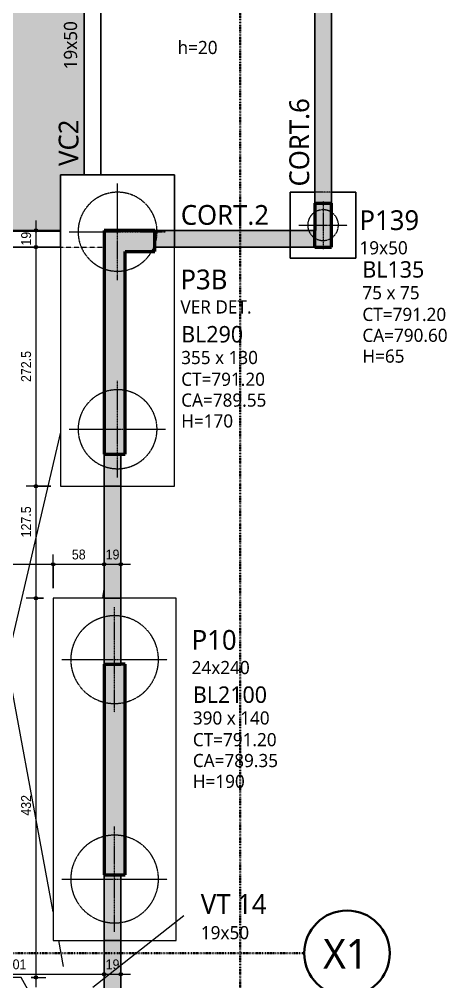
# Model space of a CAD drawing. Header units: centimetres. Extents: x -3523 to 38560, y -3196 to 88043.
# Drawn here: x -4 to 484, y -149 to 948 of the extents above; entities that cross this region are included whole.
import ezdxf

# ---------------------------------------------------------------- set-up
doc = ezdxf.new("R2010")
doc.units = ezdxf.units.CM
for name, pattern in [('Dash dot', [1.5875, 0.635, -0.47625, 0, -0.47625]), ('Hidden', [0.714375, 0.47625, -0.238125]), ('Overhead', [0.396875, 0.238125, -0.15875]), ('Traço', [0.635, 0.3175, -0.3175])]:
    doc.linetypes.add(name, pattern=pattern)
for name, color, linetype, lineweight in [('A-ANNO-DIMS', 7, 'Continuous', 9), ('A-ANNO-DIMS-75', 7, 'Continuous', 9), ('A-DETL-GENF', 7, 'Continuous', 18), ('A-DETL-THIN', 7, 'Continuous', 25), ('A-FLOR', 7, 'Continuous', 25), ('A-FLOR-IDEN', 7, 'Continuous', 9), ('A-FLOR-OVHD', 7, 'Overhead', 18), ('S-BEAM', 7, 'Continuous', 25), ('S-BEAM-HDLN', 7, 'Traço', 25), ('S-BEAM-IDEN', 7, 'Continuous', 9), ('S-COLS', 7, 'Continuous', 25), ('S-COLS-IDEN', 7, 'Continuous', 9), ('S-FNDN', 7, 'Continuous', 25), ('S-FNDN-HDLN', 7, 'Traço', 18), ('S-FNDN-IDEN', 7, 'Continuous', 9), ('S-GRID', 7, 'Continuous', 9), ('S-GRID-IDEN', 7, 'Continuous', 9)]:
    doc.layers.add(name, color=color, linetype=linetype, lineweight=lineweight)
doc.layers.add('A-DETL', color=7, linetype='Continuous', lineweight=18, true_color=0x00a600)
doc.styles.add('Arial_1', font='arial.ttf', dxfattribs={"width": 0.9, "height": 11.25})
doc.styles.add('Gadugi', font='gadugi.ttf', dxfattribs={"height": 15})
doc.styles.add('Gadugi_1', font='gadugi.ttf', dxfattribs={"height": 22.5})
doc.styles.add('Gadugi_2', font='gadugi.ttf', dxfattribs={"height": 18.75})
doc.styles.add('Gadugi_3', font='gadugi.ttf', dxfattribs={"height": 0.2})
doc.styles.add('Gadugi_5', font='gadugi.ttf', dxfattribs={"height": 33.75})
doc.dimstyles.new('PED_1_5mm_ESQ', dxfattribs={"dimscale": 30.48, "dimtxt": 11.477918, "dimasz": 0.492126, "dimexe": 0.369094, "dimexo": 0.369094, "dimgap": 0.073819, "dimtad": 1, "dimdec": 1, "dimrnd": 0.5, "dimdsep": 46, "dimtxsty": 'Arial_1', "dimblk1": 'DOTSMALL', "dimblk2": 'DOTSMALL', "dimsah": 1, "dimcen": 0.09, "dimdle": 0.369094, "dimazin": 0, "dimtfac": 1, "dimtdec": 4, "dimtix": 1, "dimtmove": 0, "dimatfit": 3, "dimfxl": 1, "dimtvp": 1, "dimtolj": 1, "dimtzin": 0, "dimarcsym": 2})
doc.dimstyles.new('PED_1_5mm_ESQ_1', dxfattribs={"dimscale": 30.48, "dimtxt": 11.477918, "dimasz": 0.492126, "dimexe": 0.369094, "dimexo": 0.369094, "dimgap": 0.073819, "dimtad": 1, "dimdec": 1, "dimrnd": 0.5, "dimdsep": 46, "dimtxsty": 'Arial_1', "dimblk1": 'DOTSMALL', "dimblk2": 'DOTSMALL', "dimsah": 1, "dimcen": 0.09, "dimdle": 0.369094, "dimazin": 0, "dimtfac": 1, "dimtdec": 4, "dimtix": 1, "dimtmove": 2, "dimatfit": 3, "dimfxl": 1, "dimtvp": 1, "dimtolj": 1, "dimtzin": 0, "dimarcsym": 2})

# ---------------------------------------------------------------- blocks, each defined once
blk = doc.blocks.new('PED_BLRET-2EST_R01_2019 - 390x140x190-V18-PL B 002 - FUNDAÇÃO')
at = {"layer": 'S-FNDN', "linetype": 'Hidden', "lineweight": 18}
for p, q in [((-130, 60), (-130, 12)), ((120, 60), (120, 12)), ((-130, -7), (-130, -60)), ((120, -7), (120, -60))]:
    blk.add_line(p, q, dxfattribs=at)
at = {"layer": 'S-FNDN-HDLN'}
for p, q in [((-130, 12), (-130, -7)), ((120, 12), (120, -7)), ((-190, 0), (-70, 0)), ((60, 0), (180, 0))]:
    blk.add_line(p, q, dxfattribs=at)
for centre, start, end in [((-130, 0), 13.9356, 166.0667), ((120, 0), 13.9333, 166.0644), ((-130, 0), 166.0724, 188.0546), ((-130, 0), 360, 13.9299), ((120, 0), 166.0701, 193.9299), ((120, 0), 360, 13.9276), ((-130, 0), 346.0701, 360), ((120, 0), 351.9454, 360), ((-130, 0), 188.0602, 346.0644), ((120, 0), 193.9356, 351.9398)]:
    blk.add_arc(centre, 50, start, end, dxfattribs=at)
blk = doc.blocks.new('PED_BLRET-2EST_R01_2019 - 355x130x170-3763702-PL B 002 - FUNDAÇÃO')
at = {"layer": 'S-FNDN', "linetype": 'Hidden', "lineweight": 18}
for p, q in [((-117.5, 55), (-117.5, 15.4)), ((107.5, 55), (107.5, 15.4)), ((109, 0), (162.5, 0)), ((-117.5, -8.6), (-117.5, -55))]:
    blk.add_line(p, q, dxfattribs=at)
at = {"layer": 'S-FNDN-HDLN'}
for p, q in [((-117.5, 15.4), (-117.5, -8.6)), ((107.5, 15.4), (107.5, -55)), ((-172.5, 0), (-62.5, 0)), ((52.5, 0), (109, 0))]:
    blk.add_line(p, q, dxfattribs=at)
for centre, start, end in [((-117.5, 0), 20, 160), ((107.5, 0), 360, 160), ((-117.5, 0), 160, 184.6353), ((-117.5, 0), 360, 20), ((107.5, 0), 160, 191.064), ((-117.5, 0), 348.936, 360), ((107.5, 0), 271.92, 360), ((-117.5, 0), 184.6416, 348.9296), ((107.5, 0), 191.0704, 240), ((107.5, 0), 240, 250.3643), ((107.5, 0), 250.4579, 271.9136)]:
    blk.add_arc(centre, 45, start, end, dxfattribs=at)
blk = doc.blocks.new('PED_BLRET-1EST_R01_2019 - 75x75x65-V24-PL B 002 - FUNDAÇÃO')
at = {"layer": 'S-FNDN', "linetype": 'Hidden', "lineweight": 18}
for p, q in [((-27.5, 0), (-9.5, 0)), ((9.5, 0), (27.5, 0)), ((0, -25), (0, -27.5))]:
    blk.add_line(p, q, dxfattribs=at)
at = {"layer": 'S-FNDN-HDLN'}
for p, q in [((0, 27.5), (0, -25)), ((-9.5, 0), (9.5, 0))]:
    blk.add_line(p, q, dxfattribs=at)
for start, end in [(123.028, 200.163), (56.8005, 123.0117), (360, 56.7842), (303.2158, 360), (200.1793, 303.1995)]:
    blk.add_arc((0, 0), 17.5, start, end, dxfattribs=at)
blk = doc.blocks.new('PED_TAG_PILAR_R04 - PILAR VER DET_-2523782-PL B 002 - FUNDAÇÃO')
at = {"layer": 'S-COLS-IDEN', "insert": (0.115, -0.633), "char_height": 0.2, "width": 1.37089, "attachment_point": 1, "style": 'Gadugi_3'}
blk.add_mtext('VER DET.', dxfattribs=at)
blk = doc.blocks.new('Eixo - X1-2173051-PL B 002 - FUNDAÇÃO')
at = {"layer": 'S-GRID-IDEN', "color": 152, "lineweight": 35, "true_color": 0x0070c0}
blk.add_circle((0, 0), 0.65, dxfattribs=at)
blk = doc.blocks.new('DIMBLOCK13-PL B 002 - FUNDAÇÃO')
at = {"layer": 'A-ANNO-DIMS-75'}
h = blk.add_hatch(color=256, dxfattribs=at)
edge = h.paths.add_edge_path(flags=0)
edge.add_arc((-107.8, -140.3), 1.88, 0, 360)
h = blk.add_hatch(color=256, dxfattribs=at)
edge = h.paths.add_edge_path(flags=0)
edge.add_arc((93.1, -140.3), 1.88, 0, 360)
for p, q in [((-107.8, -144.4), (-107.8, -129)), ((93.1, -148.9), (93.1, -129)), ((-107.8, -140.3), (93.1, -140.3)), ((-107.8, -140.3), (-107.8, -144.4)), ((93.1, -140.3), (93.1, -148.9))]:
    blk.add_line(p, q, dxfattribs=at)
for centre in [(-107.8, -140.3), (93.1, -140.3)]:
    blk.add_circle(centre, 1.88, dxfattribs=at)
at = {"layer": 'A-ANNO-DIMS-75', "color": 0, "insert": (-19, -123.4), "char_height": 11.25, "width": 27.971, "attachment_point": 1, "rotation": 360, "line_spacing_factor": 0.941778, "style": 'Arial_1'}
blk.add_mtext('201', dxfattribs=at)
blk = doc.blocks.new('_DotSmall')
at = {"color": 0, "linetype": 'ByBlock', "const_width": 0.5}
blk.add_lwpolyline([(-0.0625, 0, 1), (0.0625, 0, 1)], format="xyb", close=True, dxfattribs=at)
blk = doc.blocks.new('DIMBLOCK14-PL B 002 - FUNDAÇÃO')
at = {"layer": 'A-ANNO-DIMS-75'}
h = blk.add_hatch(color=256, dxfattribs=at)
edge = h.paths.add_edge_path(flags=0)
edge.add_arc((93.1, -140.3), 1.88, 0, 360)
h = blk.add_hatch(color=256, dxfattribs=at)
edge = h.paths.add_edge_path(flags=0)
edge.add_arc((112.1, -140.3), 1.87, 0, 360)
for p, q in [((93.1, -148.9), (93.1, -129)), ((112.1, -148.9), (112.1, -129)), ((93.1, -140.3), (123.4, -140.3)), ((93.1, -140.3), (93.1, -148.9)), ((112.1, -140.3), (112.1, -148.9))]:
    blk.add_line(p, q, dxfattribs=at)
for centre, radius in [((93.1, -140.3), 1.88), ((112.1, -140.3), 1.87)]:
    blk.add_circle(centre, radius, dxfattribs=at)
at = {"layer": 'A-ANNO-DIMS-75', "color": 0, "insert": (94.9, -123.4), "char_height": 11.25, "width": 18.647, "attachment_point": 1, "rotation": 360, "line_spacing_factor": 0.941778, "style": 'Arial_1'}
blk.add_mtext('19', dxfattribs=at)
blk = doc.blocks.new('DIMBLOCK95-PL B 002 - FUNDAÇÃO')
at = {"layer": 'A-ANNO-DIMS-75'}
h = blk.add_hatch(color=256, dxfattribs=at)
edge = h.paths.add_edge_path(flags=0)
edge.add_arc((-124.4, 326.7), 1.88, 0, 360)
h = blk.add_hatch(color=256, dxfattribs=at)
edge = h.paths.add_edge_path(flags=0)
edge.add_arc((35.1, 326.7), 1.88, 0, 360)
for p, q in [((-124.4, 318.1), (-124.4, 337.9)), ((35.1, 299.4), (35.1, 337.9)), ((-124.4, 326.7), (35.1, 326.7)), ((-124.4, 326.7), (-124.4, 318.1)), ((35.1, 326.7), (35.1, 299.4))]:
    blk.add_line(p, q, dxfattribs=at)
for centre in [(-124.4, 326.7), (35.1, 326.7)]:
    blk.add_circle(centre, 1.88, dxfattribs=at)
at = {"layer": 'A-ANNO-DIMS-75', "color": 0, "insert": (-62.1, 343.5), "char_height": 11.25, "width": 41.956, "attachment_point": 1, "line_spacing_factor": 0.941778, "style": 'Arial_1'}
blk.add_mtext('159.5', dxfattribs=at)
blk = doc.blocks.new('DIMBLOCK96-PL B 002 - FUNDAÇÃO')
at = {"layer": 'A-ANNO-DIMS-75'}
h = blk.add_hatch(color=256, dxfattribs=at)
edge = h.paths.add_edge_path(flags=0)
edge.add_arc((35.1, 326.7), 1.88, 0, 360)
h = blk.add_hatch(color=256, dxfattribs=at)
edge = h.paths.add_edge_path(flags=0)
edge.add_arc((93.1, 326.7), 1.87, 0, 360)
for p, q in [((35.1, 299.4), (35.1, 337.9)), ((93.1, 318.1), (93.1, 337.9)), ((35.1, 326.7), (93.1, 326.7)), ((35.1, 326.7), (35.1, 299.4)), ((93.1, 326.7), (93.1, 318.1))]:
    blk.add_line(p, q, dxfattribs=at)
for centre, radius in [((35.1, 326.7), 1.88), ((93.1, 326.7), 1.87)]:
    blk.add_circle(centre, radius, dxfattribs=at)
at = {"layer": 'A-ANNO-DIMS-75', "color": 0, "insert": (56.4, 343.5), "char_height": 11.25, "width": 18.647, "attachment_point": 1, "line_spacing_factor": 0.941778, "style": 'Arial_1'}
blk.add_mtext('58', dxfattribs=at)
blk = doc.blocks.new('DIMBLOCK97-PL B 002 - FUNDAÇÃO')
at = {"layer": 'A-ANNO-DIMS-75'}
h = blk.add_hatch(color=256, dxfattribs=at)
edge = h.paths.add_edge_path(flags=0)
edge.add_arc((93.1, 326.7), 1.87, 0, 360)
h = blk.add_hatch(color=256, dxfattribs=at)
edge = h.paths.add_edge_path(flags=0)
edge.add_arc((112.1, 326.7), 1.87, 0, 360)
for p, q in [((93.1, 318.1), (93.1, 337.9)), ((112.1, 318.1), (112.1, 337.9)), ((93.1, 326.7), (123.4, 326.7)), ((93.1, 326.7), (93.1, 318.1)), ((112.1, 326.7), (112.1, 318.1))]:
    blk.add_line(p, q, dxfattribs=at)
for centre in [(93.1, 326.7), (112.1, 326.7)]:
    blk.add_circle(centre, 1.87, dxfattribs=at)
at = {"layer": 'A-ANNO-DIMS-75', "color": 0, "insert": (94.9, 343.5), "char_height": 11.25, "width": 18.647, "attachment_point": 1, "line_spacing_factor": 0.941778, "style": 'Arial_1'}
blk.add_mtext('19', dxfattribs=at)
blk = doc.blocks.new('DIMBLOCK113-PL B 002 - FUNDAÇÃO')
at = {"layer": 'A-ANNO-DIMS-75'}
h = blk.add_hatch(color=256, dxfattribs=at)
edge = h.paths.add_edge_path(flags=0)
edge.add_arc((15.4, 707.1), 1.88, 0, 360)
h = blk.add_hatch(color=256, dxfattribs=at)
edge = h.paths.add_edge_path(flags=0)
edge.add_arc((15.4, 688.1), 1.88, 0, 360)
for p, q in [((15.4, 718.4), (15.4, 688.1)), ((6.8, 707.1), (26.7, 707.1)), ((15.4, 707.1), (6.8, 707.1)), ((6.8, 688.1), (26.7, 688.1)), ((15.4, 688.1), (6.8, 688.1))]:
    blk.add_line(p, q, dxfattribs=at)
for centre in [(15.4, 707.1), (15.4, 688.1)]:
    blk.add_circle(centre, 1.88, dxfattribs=at)
at = {"layer": 'A-ANNO-DIMS-75', "color": 0, "insert": (-1.4, 689.8), "char_height": 11.25, "width": 18.647, "attachment_point": 1, "rotation": 90, "line_spacing_factor": 0.941778, "style": 'Arial_1'}
blk.add_mtext('19', dxfattribs=at)
blk = doc.blocks.new('DIMBLOCK114-PL B 002 - FUNDAÇÃO')
at = {"layer": 'A-ANNO-DIMS-75'}
h = blk.add_hatch(color=256, dxfattribs=at)
edge = h.paths.add_edge_path(flags=0)
edge.add_arc((15.4, 688.1), 1.88, 0, 360)
h = blk.add_hatch(color=256, dxfattribs=at)
edge = h.paths.add_edge_path(flags=0)
edge.add_arc((15.4, 415.6), 1.88, 0, 360)
for p, q in [((6.8, 688.1), (26.7, 688.1)), ((15.4, 688.1), (6.8, 688.1)), ((15.4, 688.1), (15.4, 415.6)), ((32.3, 415.6), (4.2, 415.6)), ((15.4, 415.6), (32.3, 415.6))]:
    blk.add_line(p, q, dxfattribs=at)
for centre in [(15.4, 688.1), (15.4, 415.6)]:
    blk.add_circle(centre, 1.88, dxfattribs=at)
at = {"layer": 'A-ANNO-DIMS-75', "color": 0, "insert": (-1.4, 534.4), "char_height": 11.25, "width": 41.956, "attachment_point": 1, "rotation": 90, "line_spacing_factor": 0.941778, "style": 'Arial_1'}
blk.add_mtext('272.5', dxfattribs=at)
blk = doc.blocks.new('DIMBLOCK115-PL B 002 - FUNDAÇÃO')
at = {"layer": 'A-ANNO-DIMS-75'}
h = blk.add_hatch(color=256, dxfattribs=at)
edge = h.paths.add_edge_path(flags=0)
edge.add_arc((15.4, 415.6), 1.88, 0, 360)
h = blk.add_hatch(color=256, dxfattribs=at)
edge = h.paths.add_edge_path(flags=0)
edge.add_arc((15.4, 288.1), 1.88, 0, 360)
for p, q in [((32.3, 415.6), (4.2, 415.6)), ((15.4, 415.6), (15.4, 288.1)), ((15.4, 415.6), (32.3, 415.6)), ((23.9, 288.1), (4.2, 288.1)), ((15.4, 288.1), (23.9, 288.1))]:
    blk.add_line(p, q, dxfattribs=at)
for centre in [(15.4, 415.6), (15.4, 288.1)]:
    blk.add_circle(centre, 1.88, dxfattribs=at)
at = {"layer": 'A-ANNO-DIMS-75', "color": 0, "insert": (-1.4, 357.4), "char_height": 11.25, "width": 41.956, "attachment_point": 1, "rotation": 90, "line_spacing_factor": 0.941778, "style": 'Arial_1'}
blk.add_mtext('127.5', dxfattribs=at)
blk = doc.blocks.new('DIMBLOCK116-PL B 002 - FUNDAÇÃO')
at = {"layer": 'A-ANNO-DIMS-75'}
h = blk.add_hatch(color=256, dxfattribs=at)
edge = h.paths.add_edge_path(flags=0)
edge.add_arc((15.4, 288.1), 1.88, 0, 360)
h = blk.add_hatch(color=256, dxfattribs=at)
edge = h.paths.add_edge_path(flags=0)
edge.add_arc((15.4, -143.9), 1.88, 0, 360)
for p, q in [((23.9, 288.1), (4.2, 288.1)), ((15.4, 288.1), (15.4, -155.1)), ((15.4, 288.1), (23.9, 288.1)), ((9.9, -143.9), (26.7, -143.9)), ((15.4, -143.9), (9.9, -143.9))]:
    blk.add_line(p, q, dxfattribs=at)
for centre in [(15.4, 288.1), (15.4, -143.9)]:
    blk.add_circle(centre, 1.88, dxfattribs=at)
at = {"layer": 'A-ANNO-DIMS-75', "color": 0, "insert": (-1.4, 40.3), "char_height": 11.25, "width": 27.971, "attachment_point": 1, "rotation": 90, "line_spacing_factor": 0.941778, "style": 'Arial_1'}
blk.add_mtext('432', dxfattribs=at)

msp = doc.modelspace()

# ---------------------------------------------------------------- hatches: boundary and pattern name
at = {"layer": 'A-DETL-GENF', "true_color": 0xe6e6e6}
h = msp.add_hatch(color=254, dxfattribs=at)
h.paths.add_polyline_path([(-780.089, 706.316), (-386.115, 706.316), (-386.115, 707.119), (-490.138, 707.119), (-490.138, 819.102), (-113.138, 819.102), (-113.138, 707.119), (-124.365, 707.119), (-124.365, 706.316), (43.51, 706.316), (43.51, 770.619), (70.307, 770.619), (70.307, 1173.082), (306.417, 1173.082), (147.343, 1755.323), (97.342, 1755.323), (97.342, 1835.352), (-215.981, 1835.352), (-215.981, 1756.172), (-275.96, 1756.172), (-442.089, 1296.011), (-425.073, 1285.306), (-465.011, 1221.825), (-491.496, 1238.487), (-546.599, 1166.011), (-546.599, 1141.884), (-298.365, 1141.884), (-298.365, 1214.884), (-223.365, 1214.884), (-223.365, 1049.884), (-298.365, 1049.884), (-298.365, 1122.884), (-546.599, 1122.884), (-546.599, 1094.884), (-621.599, 1094.884), (-621.599, 1169.884), (-567.522, 1169.884), (-507.641, 1248.644), (-528.493, 1261.763), (-488.554, 1325.245), (-485.408, 1323.265), (-329.119, 1756.172), (-345.981, 1756.172), (-345.981, 1866.172), (-316.578, 1866.172), (-444.521, 2197.571), (-444.83, 2197.454), (-462.562, 2244.301), (-671.366, 2785.221), (-685.288, 2823.058), (-685.488, 2822.982), (-703.22, 2869.732), (-702.555, 2869.984), (-718.743, 2913.873), (-862.537, 3299.756), (-968.123, 3253.612), (-914.305, 3339.122), (-930.385, 3349.243), (-979.853, 3270.645), (-1027.785, 3380.324), (-999.447, 3392.709), (-1318.73, 3593.658), (-1333.645, 3569.961), (-1357.562, 3585.013), (-1342.647, 3608.71), (-1358.727, 3618.831), (-1373.642, 3595.134), (-1397.12, 3609.91), (-1382.205, 3633.607), (-1824.457, 3911.949), (-1862.275, 3851.86), (-1909.247, 3881.422), (-3097.084, 1994.095), (-2170.119, 1408.797), (-2169.792, 1409.316), (-2127.476, 1382.683), (-2127.841, 1382.102), (-1767.194, 1154.384), (-1737.355, 1154.384), (-1351.153, 1779.215), (-1413.278, 1818.573), (-1373.141, 1881.929), (-1233.757, 1793.627), (-1248.497, 1770.361), (-909.742, 1557.157), (-894.827, 1580.854), (-831.352, 1540.905), (-871.302, 1477.43), (-899.843, 1495.393), (-1197.486, 1153.393), (-1178.443, 1141.408), (-1218.392, 1077.933), (-1281.867, 1117.882), (-1279.683, 1121.353), (-1695.298, 1108.989), (-1460.081, 960.469), (-1310.615, 970.198), (-1282.615, 970.198), (-1282.615, 988.119), (-857.365, 988.119), (-857.365, 707.119), (-852.365, 707.119), (-852.365, 706.316), (-787.91, 706.316)], flags=0)
h.paths.add_polyline_path([(-1711.866, 1127.504), (-1267.491, 1140.724), (-1241.918, 1181.357), (-1213.76, 1163.636), (-916.117, 1505.636), (-934.777, 1517.38), (-919.862, 1541.077), (-1258.665, 1754.311), (-1273.895, 1730.271), (-1335.101, 1769.046), (-1715.019, 1154.384), (-1711.866, 1154.384), (-1711.866, 1137.129)], flags=0)
h.paths.add_polyline_path([(317.769, 1321.247), (317.769, 1754.601), (277.762, 1754.601), (277.762, 1835.352), (227.342, 1835.352), (227.342, 1755.323), (199.175, 1755.323), (306.417, 1362.799)], flags=0)
h.paths.add_polyline_path([(-17.803, 1780.55), (-17.803, 1796.55), (-1.803, 1796.55), (-2.348, 1792.409), (-3.947, 1788.55), (-6.489, 1785.236), (-9.803, 1782.694), (-13.662, 1781.095)], flags=0)
h.paths.add_polyline_path([(-33.803, 1796.55), (-33.258, 1800.691), (-31.659, 1804.55), (-29.117, 1807.864), (-25.803, 1810.406), (-21.944, 1812.005), (-17.803, 1812.55), (-17.803, 1796.55), (-33.258, 1796.55)], flags=0)
h.paths.add_polyline_path([(-1713.322, 2040.579), (-1755.638, 2067.212), (-1745.518, 2083.292), (-1703.201, 2056.659), (-1711.577, 2043.352)], flags=0)
h.paths.add_polyline_path([(-2141.673, 2310.054), (-2183.989, 2336.687), (-2173.869, 2352.768), (-2131.552, 2326.135)], flags=0)
h.paths.add_polyline_path([(-872.017, 2476.309), (-914.333, 2502.941), (-904.213, 2519.022), (-861.896, 2492.389)], flags=0)
h.paths.add_polyline_path([(-1278.153, 2731.912), (-1320.47, 2758.545), (-1310.349, 2774.626), (-1268.033, 2747.993), (-1275.233, 2736.552)], flags=0)
h.paths.add_polyline_path([(-1706.492, 3001.506), (-1748.808, 3028.139), (-1738.688, 3044.22), (-1696.371, 3017.587)], flags=0)
h.paths.add_polyline_path([(-866.215, 3298.666), (-862.634, 3300.018), (-865.839, 3308.62), (-871.262, 3312.032), (-868.974, 3305.973)], flags=0)
at = {"layer": 'S-BEAM', "true_color": 0xff00ff}
h = msp.add_hatch(color=6, dxfattribs=at)
h.paths.add_polyline_path([(352.269, 738.119), (352.269, 1109.884), (333.269, 1109.884), (333.269, 738.119)], flags=0)
h.paths.add_polyline_path([(352.269, 1159.884), (352.269, 1804.119), (333.269, 1804.119), (333.269, 1159.884), (345.38, 1159.884)], flags=0)
msp.add_hatch(color=6, dxfattribs=at).paths.add_polyline_path([(198.579, 688.119), (333.269, 688.119), (333.269, 707.119), (150.875, 707.119), (150.875, 688.119), (173.51, 688.119)], flags=0)
h = msp.add_hatch(color=6, dxfattribs=at)
h.paths.add_polyline_path([(105.478, -915.95), (112.137, -915.95), (112.137, -231.845), (93.137, -231.897), (93.137, -896.95), (105.135, -896.95), (105.135, -915.95)], flags=0)
h.paths.add_polyline_path([(112.137, -181.845), (112.137, -26.881), (93.137, -26.881), (93.137, -181.845), (105.135, -181.845)], flags=0)
h.paths.add_polyline_path([(112.137, 213.119), (112.137, 452.119), (93.137, 452.119), (93.137, 213.119), (108.484, 213.119)], flags=0)
at = {"layer": 'S-COLS', "true_color": 0x808080}
for points in [[(350.507, 688.119), (352.269, 688.119), (352.269, 738.119), (333.269, 738.119), (333.269, 688.119)], [(117.135, 452.119), (117.135, 683.119), (150.884, 683.119), (150.875, 707.119), (93.135, 707.119), (93.135, 452.119), (112.137, 452.119)], [(93.135, -26.881), (117.135, -26.881), (117.135, 213.119), (93.135, 213.119), (93.135, -13.816)]]:
    msp.add_hatch(color=8, dxfattribs=at).paths.add_polyline_path(points, flags=0)

# ---------------------------------------------------------------- linework, layer by layer
at = {"layer": 'A-DETL', "color": 7}
for p, q in [((70.307, 770.619), (70.307, 1173.082)), ((43.51, 706.316), (43.51, 770.619)), ((43.51, 770.619), (70.307, 770.619)), ((-857.365, 706.316), (43.51, 706.316))]:
    msp.add_line(p, q, dxfattribs=at)
at = {"layer": 'A-DETL', "color": 7, "lineweight": 50}
for p, q in [((333.269, 738.119), (352.269, 738.119)), ((333.269, 688.119), (333.269, 707.119)), ((93.137, 452.119), (112.137, 452.119)), ((93.137, 213.119), (112.137, 213.119)), ((93.137, -26.881), (112.137, -26.881))]:
    msp.add_line(p, q, dxfattribs=at)
at = {"layer": 'A-DETL-THIN', "color": 9, "lineweight": 18, "true_color": 0xc0c0c0}
for p, q in [((35.135, -69.254), (-113.138, 730.091)), ((43.51, 477.3), (-26.012, 181.953)), ((91.821, 288.119), (93.137, 298.463)), ((41.188, -101.881), (46.659, -131.378))]:
    msp.add_line(p, q, dxfattribs=at)
at = {"layer": 'A-FLOR'}
for p, q in [((89.307, 1098.082), (89.307, 770.619)), ((89.307, 770.619), (173.51, 770.619)), ((173.51, 770.619), (173.51, 707.119)), ((305.269, 707.119), (305.269, 750.619)), ((305.269, 750.619), (333.269, 750.619))]:
    msp.add_line(p, q, dxfattribs=at)
at = {"layer": 'A-FLOR-OVHD'}
msp.add_line((43.51, 688.119), (93.135, 688.119), dxfattribs=at)
at = {"layer": 'S-BEAM'}
for p, q in [((333.269, 1109.884), (333.269, 738.119)), ((352.269, 738.119), (352.269, 1109.884)), ((70.307, 1098.082), (70.307, 770.619)), ((89.307, 770.619), (89.307, 1098.082)), ((70.307, 770.619), (89.307, 770.619)), ((333.269, 738.119), (352.269, 738.119)), ((43.51, 707.119), (-124.365, 707.119)), ((43.51, 707.119), (43.51, 688.119)), ((333.269, 707.119), (150.875, 707.119)), ((150.875, 707.119), (150.875, 688.119)), ((333.269, 688.119), (333.269, 707.119)), ((43.51, 688.119), (-124.365, 688.119)), ((150.875, 688.119), (333.269, 688.119)), ((112.137, 452.119), (93.137, 452.119)), ((93.137, 452.119), (93.137, 213.119)), ((112.137, 213.119), (112.137, 452.119)), ((93.137, 213.119), (112.137, 213.119)), ((112.137, -26.881), (93.137, -26.881)), ((93.137, -26.881), (93.137, -181.845)), ((112.137, -181.845), (112.137, -26.881))]:
    msp.add_line(p, q, dxfattribs=at)
at = {"layer": 'S-BEAM-HDLN', "linetype": 'Continuous'}
for p, q in [((173.51, 707.119), (173.51, 688.119)), ((305.269, 688.119), (305.269, 707.119)), ((112.137, 415.619), (93.137, 415.619)), ((93.137, 288.119), (112.137, 288.119)), ((93.137, -101.881), (112.137, -101.881))]:
    msp.add_line(p, q, dxfattribs=at)
at = {"layer": 'S-BEAM-IDEN'}
msp.add_line((80.177, -154.905), (183.901, -73.326), dxfattribs=at)
at = {"layer": 'S-COLS'}
for p, q in [((352.269, 738.119), (333.269, 738.119)), ((333.269, 707.119), (333.269, 688.119)), ((93.135, 452.119), (112.137, 452.119)), ((112.137, 213.119), (93.135, 213.119)), ((93.135, -26.881), (112.137, -26.881))]:
    msp.add_line(p, q, dxfattribs=at)
at = {"layer": 'S-COLS', "lineweight": 50}
for p, q in [((333.269, 738.119), (333.269, 707.119)), ((352.269, 688.119), (352.269, 738.119)), ((150.884, 707.119), (93.135, 707.119)), ((93.135, 707.119), (93.135, 452.119)), ((150.884, 683.119), (150.884, 707.119)), ((117.135, 452.119), (117.135, 683.119)), ((117.135, 683.119), (150.884, 683.119)), ((333.269, 688.119), (352.269, 688.119)), ((112.137, 452.119), (117.135, 452.119)), ((93.135, 213.119), (93.135, -26.881)), ((117.135, 213.119), (112.137, 213.119)), ((117.135, -26.881), (117.135, 213.119)), ((112.137, -26.881), (117.135, -26.881))]:
    msp.add_line(p, q, dxfattribs=at)
at = {"layer": 'S-FNDN', "lineweight": 18}
for p, q in [((43.51, 770.619), (43.51, 707.119)), ((70.307, 770.619), (43.51, 770.619)), ((89.307, 770.619), (70.307, 770.619)), ((173.51, 770.619), (89.307, 770.619)), ((173.51, 707.119), (173.51, 770.619)), ((43.51, 707.119), (43.51, 688.119)), ((43.51, 688.119), (43.51, 415.619)), ((173.51, 415.619), (173.51, 688.119)), ((43.51, 415.619), (93.137, 415.619)), ((112.137, 415.619), (173.51, 415.619)), ((35.135, 288.119), (35.135, -101.881)), ((93.137, 288.119), (35.135, 288.119)), ((175.135, 288.119), (112.137, 288.119)), ((175.135, -101.881), (175.135, 288.119)), ((35.135, -101.881), (93.137, -101.881)), ((112.137, -101.881), (175.135, -101.881)), ((-1.38, -143.883), (-139.318, -143.883)), ((48.295, -233.296), (-1.38, -143.883))]:
    msp.add_line(p, q, dxfattribs=at)
at = {"layer": 'S-FNDN'}
for p, q in [((333.269, 750.619), (305.269, 750.619)), ((305.269, 750.619), (305.269, 707.119)), ((380.269, 750.619), (352.269, 750.619)), ((380.269, 675.619), (380.269, 750.619)), ((305.269, 688.119), (305.269, 675.619)), ((305.269, 675.619), (380.269, 675.619))]:
    msp.add_line(p, q, dxfattribs=at)
at = {"layer": 'S-FNDN-HDLN'}
for p, q in [((352.269, 750.619), (333.269, 750.619)), ((173.51, 688.119), (173.51, 707.119)), ((305.269, 707.119), (305.269, 688.119)), ((93.137, 415.619), (112.137, 415.619)), ((112.137, 288.119), (93.137, 288.119)), ((93.137, -101.881), (112.137, -101.881))]:
    msp.add_line(p, q, dxfattribs=at)
for centre, radius, start, end in [((108.51, 705.619), 45, 113.642315, 119.194359), ((108.51, 705.619), 45, 109.533656, 113.091541), ((108.51, 705.619), 45, 103.440569, 109.449893), ((108.51, 705.619), 45, 99.785037, 102.522665), ((108.51, 705.619), 45, 91.376818, 99.706022), ((108.51, 705.619), 45, 80.293978, 88.623182), ((108.51, 705.619), 45, 77.477335, 80.214963), ((108.51, 705.619), 45, 70.550107, 76.559431), ((108.51, 705.619), 45, 66.908459, 70.466344), ((108.51, 705.619), 45, 60.805641, 66.357685), ((108.51, 705.619), 45, 138.788067, 142.981678), ((108.51, 705.619), 45, 133.425227, 138.685819), ((108.51, 705.619), 45, 129.034828, 133.119181), ((108.51, 705.619), 45, 123.578085, 128.939594), ((108.51, 705.619), 45, 119.283487, 123.184642), ((108.51, 705.619), 45, 56.815358, 60.716513), ((108.51, 705.619), 45, 51.060406, 56.421915), ((108.51, 705.619), 45, 46.880819, 50.965172), ((108.51, 705.619), 45, 41.314181, 46.574773), ((108.51, 705.619), 45, 37.018322, 41.211933), ((108.51, 705.619), 45, 153.017362, 158.182481), ((108.51, 705.619), 45, 148.543707, 152.805418), ((108.51, 705.619), 45, 143.232115, 148.43332), ((108.51, 705.619), 45, 31.56668, 36.767885), ((108.51, 705.619), 45, 27.194582, 31.456293), ((108.51, 705.619), 45, 21.817519, 26.982638), ((342.769, 713.119), 17.5, 138.152629, 145.028135), ((342.769, 713.119), 17.5, 129.975247, 137.954346), ((342.769, 713.119), 17.5, 122.802733, 129.638009), ((342.769, 713.119), 17.5, 114.612756, 122.617122), ((342.769, 713.119), 17.5, 107.455346, 114.230684), ((342.769, 713.119), 17.5, 99.238838, 107.280864), ((342.769, 713.119), 17.5, 92.10996, 98.79812), ((342.769, 713.119), 17.5, 83.847156, 91.945327), ((342.769, 713.119), 17.5, 76.766172, 83.326441), ((342.769, 713.119), 17.5, 68.425752, 76.610317), ((342.769, 713.119), 17.5, 61.423657, 67.789461), ((342.769, 713.119), 17.5, 52.949031, 61.275673), ((342.769, 713.119), 17.5, 46.082149, 52.131084), ((342.769, 713.119), 17.5, 37.350479, 45.941261), ((108.51, 705.619), 45, 168.065155, 172.391472), ((108.51, 705.619), 45, 162.789659, 167.933827), ((108.51, 705.619), 45, 158.302427, 162.605939), ((108.51, 705.619), 45, 17.394061, 21.697573), ((108.51, 705.619), 45, 12.066173, 17.210341), ((108.51, 705.619), 45, 7.608528, 11.934845), ((342.769, 713.119), 17.5, 176.024597, 180), ((342.769, 713.119), 17.5, 180, 183.975403), ((342.769, 713.119), 17.5, 168.862758, 175.77501), ((342.769, 713.119), 17.5, 160.679276, 168.633019), ((342.769, 713.119), 17.5, 153.505686, 160.406049), ((342.769, 713.119), 17.5, 145.329992, 153.292845), ((342.769, 713.119), 17.5, 30.741427, 36.205501), ((342.769, 713.119), 17.5, 21.386264, 30.60697), ((342.769, 713.119), 17.5, 15.401305, 19.478132), ((342.769, 713.119), 17.5, 2.862074, 15.272702), ((108.51, 705.619), 45, 177.833212, 182.166788), ((108.51, 705.619), 45, 172.553615, 177.6881), ((108.51, 705.619), 45, 182.3119, 187.446385), ((108.51, 705.619), 45, 2.3119, 7.446385), ((108.51, 705.619), 45, 352.553615, 357.6881), ((108.51, 705.619), 45, 357.833212, 2.166788), ((342.769, 713.119), 17.5, 184.22499, 191.137242), ((342.769, 713.119), 17.5, 191.366981, 199.320724), ((342.769, 713.119), 17.5, 199.593951, 206.494314), ((342.769, 713.119), 17.5, 206.707155, 214.670008), ((342.769, 713.119), 17.5, 214.971865, 221.847371), ((342.769, 713.119), 17.5, 314.058739, 322.649521), ((342.769, 713.119), 17.5, 323.794499, 329.258573), ((342.769, 713.119), 17.5, 329.39303, 338.613736), ((342.769, 713.119), 17.5, 340.521868, 344.598695), ((342.769, 713.119), 17.5, 344.727298, 357.137926), ((108.51, 705.619), 45, 187.608528, 191.934845), ((108.51, 705.619), 45, 192.066173, 197.210341), ((108.51, 705.619), 45, 197.394061, 201.697573), ((108.51, 705.619), 45, 340.906278, 342.605939), ((108.51, 705.619), 45, 342.789659, 347.933827), ((108.51, 705.619), 45, 348.065155, 352.391472), ((342.769, 713.119), 17.5, 222.045654, 230.024753), ((342.769, 713.119), 17.5, 230.361991, 237.197267), ((342.769, 713.119), 17.5, 237.382878, 245.387244), ((342.769, 713.119), 17.5, 245.769316, 252.544654), ((342.769, 713.119), 17.5, 252.719136, 260.761162), ((342.769, 713.119), 17.5, 261.20188, 267.89004), ((342.769, 713.119), 17.5, 268.054673, 276.152844), ((342.769, 713.119), 17.5, 276.673559, 283.233828), ((342.769, 713.119), 17.5, 283.389683, 291.574248), ((342.769, 713.119), 17.5, 292.210539, 298.576343), ((342.769, 713.119), 17.5, 298.724327, 307.050969), ((342.769, 713.119), 17.5, 307.868916, 313.917851), ((108.51, 705.619), 45, 201.817519, 206.982638), ((108.51, 705.619), 45, 207.194582, 211.456293), ((108.51, 705.619), 45, 211.56668, 216.767885), ((108.51, 705.619), 45, 323.232115, 328.43332), ((108.51, 705.619), 45, 328.543707, 332.805418), ((108.51, 705.619), 45, 333.017362, 338.182481), ((108.51, 705.619), 45, 338.302427, 340.831688), ((108.51, 705.619), 45, 217.018322, 221.211933), ((108.51, 705.619), 45, 221.314181, 226.574773), ((108.51, 705.619), 45, 226.880819, 230.965172), ((108.51, 705.619), 45, 231.060406, 236.421915), ((108.51, 705.619), 45, 303.578085, 308.939594), ((108.51, 705.619), 45, 309.034828, 313.119181), ((108.51, 705.619), 45, 313.425227, 318.685819), ((108.51, 705.619), 45, 318.788067, 322.981678), ((108.51, 705.619), 45, 236.815358, 240.716513), ((108.51, 705.619), 45, 240.805641, 246.357685), ((108.51, 705.619), 45, 246.908459, 250.466344), ((108.51, 705.619), 45, 250.550107, 256.559431), ((108.51, 705.619), 45, 257.477335, 260.214963), ((108.51, 705.619), 45, 260.293978, 268.623182), ((108.51, 705.619), 45, 271.376818, 279.706022), ((108.51, 705.619), 45, 279.785037, 282.522665), ((108.51, 705.619), 45, 283.440569, 289.449893), ((108.51, 705.619), 45, 289.533656, 293.091541), ((108.51, 705.619), 45, 293.642315, 299.194359), ((108.51, 705.619), 45, 299.283487, 303.184642), ((108.51, 480.619), 45, 129.034828, 133.119181), ((108.51, 480.619), 45, 123.578085, 128.939594), ((108.51, 480.619), 45, 119.283487, 123.184642), ((108.51, 480.619), 45, 113.642315, 119.194359), ((108.51, 480.619), 45, 109.533656, 113.091541), ((108.51, 480.619), 45, 103.440569, 109.449893), ((108.51, 480.619), 45, 99.785037, 102.522665), ((108.51, 480.619), 45, 91.376818, 99.706022), ((108.51, 480.619), 45, 80.293978, 88.623182), ((108.51, 480.619), 45, 77.477335, 80.214963), ((108.51, 480.619), 45, 70.550107, 76.559431), ((108.51, 480.619), 45, 66.908459, 70.466344), ((108.51, 480.619), 45, 60.805641, 66.357685), ((108.51, 480.619), 45, 56.815358, 60.716513), ((108.51, 480.619), 45, 51.060406, 56.421915), ((108.51, 480.619), 45, 46.880819, 50.965172), ((108.51, 480.619), 45, 143.232115, 148.43332), ((108.51, 480.619), 45, 138.788067, 142.981678), ((108.51, 480.619), 45, 133.425227, 138.685819), ((108.51, 480.619), 45, 41.314181, 46.574773), ((108.51, 480.619), 45, 37.018322, 41.211933), ((108.51, 480.619), 45, 31.56668, 36.767885), ((108.51, 480.619), 45, 162.789659, 167.933827), ((108.51, 480.619), 45, 158.302427, 162.605939), ((108.51, 480.619), 45, 153.017362, 158.182481), ((108.51, 480.619), 45, 148.543707, 152.805418), ((108.51, 480.619), 45, 27.194582, 31.456293), ((108.51, 480.619), 45, 21.817519, 26.982638), ((108.51, 480.619), 45, 17.394061, 21.697573), ((108.51, 480.619), 45, 12.066173, 17.210341), ((108.51, 480.619), 45, 172.553615, 177.6881), ((108.51, 480.619), 45, 168.065155, 172.391472), ((108.51, 480.619), 45, 7.608528, 11.934845), ((108.51, 480.619), 45, 2.3119, 7.446385), ((108.51, 480.619), 45, 177.833212, 182.166788), ((108.51, 480.619), 45, 182.3119, 187.446385), ((108.51, 480.619), 45, 187.608528, 191.934845), ((108.51, 480.619), 45, 348.065155, 352.391472), ((108.51, 480.619), 45, 352.553615, 357.6881), ((108.51, 480.619), 45, 357.833212, 2.166788), ((108.51, 480.619), 45, 192.066173, 197.210341), ((108.51, 480.619), 45, 197.394061, 201.697573), ((108.51, 480.619), 45, 201.817519, 206.982638), ((108.51, 480.619), 45, 333.017362, 338.182481), ((108.51, 480.619), 45, 338.302427, 342.605939), ((108.51, 480.619), 45, 342.789659, 347.933827), ((108.51, 480.619), 45, 207.194582, 211.456293), ((108.51, 480.619), 45, 211.56668, 216.767885), ((108.51, 480.619), 45, 217.018322, 221.211933), ((108.51, 480.619), 45, 221.314181, 226.574773), ((108.51, 480.619), 45, 313.425227, 318.685819), ((108.51, 480.619), 45, 318.788067, 322.981678), ((108.51, 480.619), 45, 323.232115, 328.43332), ((108.51, 480.619), 45, 328.543707, 332.805418), ((108.51, 480.619), 45, 226.880819, 230.965172), ((108.51, 480.619), 45, 231.060406, 236.421915), ((108.51, 480.619), 45, 236.815358, 240.716513), ((108.51, 480.619), 45, 240.805641, 246.357685), ((108.51, 480.619), 45, 246.908459, 250.466344), ((108.51, 480.619), 45, 289.533656, 293.091541), ((108.51, 480.619), 45, 293.642315, 299.194359), ((108.51, 480.619), 45, 299.283487, 303.184642), ((108.51, 480.619), 45, 303.578085, 308.939594), ((108.51, 480.619), 45, 309.034828, 313.119181), ((108.51, 480.619), 45, 250.550107, 256.559431), ((108.51, 480.619), 45, 257.477335, 260.214963), ((108.51, 480.619), 45, 260.293978, 268.623182), ((108.51, 480.619), 45, 271.376818, 279.706022), ((108.51, 480.619), 45, 279.785037, 282.522665), ((108.51, 480.619), 45, 283.440569, 289.449893), ((105.135, 218.119), 50, 112.442561, 117.692618), ((105.135, 218.119), 50, 108.528439, 111.891858), ((105.135, 218.119), 50, 102.774008, 108.449497), ((105.135, 218.119), 50, 99.281546, 101.856211), ((105.135, 218.119), 50, 91.376664, 99.206841), ((105.135, 218.119), 50, 80.793159, 88.623336), ((105.135, 218.119), 50, 78.143789, 80.718454), ((105.135, 218.119), 50, 71.550503, 77.225992), ((105.135, 218.119), 50, 68.108142, 71.471561), ((105.135, 218.119), 50, 62.307382, 67.557439), ((105.135, 218.119), 50, 136.275958, 140.255004), ((105.135, 218.119), 50, 131.20347, 136.180788), ((105.135, 218.119), 50, 127.025389, 130.897475), ((105.135, 218.119), 50, 121.864163, 126.936329), ((105.135, 218.119), 50, 117.776311, 121.470777), ((105.135, 218.119), 50, 58.529223, 62.223689), ((105.135, 218.119), 50, 53.063671, 58.135837), ((105.135, 218.119), 50, 49.102525, 52.974611), ((105.135, 218.119), 50, 43.819212, 48.79653), ((105.135, 218.119), 50, 39.744996, 43.724042), ((105.135, 218.119), 50, 149.78721, 154.672823), ((105.135, 218.119), 50, 145.528384, 149.575314), ((105.135, 218.119), 50, 140.505392, 145.426198), ((105.135, 218.119), 50, 34.573802, 39.494608), ((105.135, 218.119), 50, 30.424686, 34.471616), ((105.135, 218.119), 50, 25.327177, 30.21279), ((105.135, 218.119), 50, 164.040907, 168.156917), ((105.135, 218.119), 50, 159.056991, 163.921017), ((105.135, 218.119), 50, 154.783152, 158.873319), ((105.135, 218.119), 50, 21.126681, 25.216848), ((105.135, 218.119), 50, 16.078983, 20.943009), ((105.135, 218.119), 50, 11.843083, 15.959093), ((105.135, 218.119), 50, 177.575746, 182.424254), ((105.135, 218.119), 50, 173.30254, 177.430685), ((105.135, 218.119), 50, 168.31901, 173.171265), ((105.135, 218.119), 50, 6.828735, 11.68099), ((105.135, 218.119), 50, 2.569315, 6.69746), ((105.135, 218.119), 50, 357.575746, 2.424254), ((105.135, 218.119), 50, 182.569315, 186.69746), ((105.135, 218.119), 50, 186.828735, 191.68099), ((105.135, 218.119), 50, 348.31901, 353.171265), ((105.135, 218.119), 50, 353.30254, 357.430685), ((105.135, 218.119), 50, 191.843083, 195.959093), ((105.135, 218.119), 50, 196.078983, 200.943009), ((105.135, 218.119), 50, 201.126681, 205.216848), ((105.135, 218.119), 50, 334.783152, 338.873319), ((105.135, 218.119), 50, 339.056991, 343.921017), ((105.135, 218.119), 50, 344.040907, 348.156917), ((105.135, 218.119), 50, 205.327177, 210.21279), ((105.135, 218.119), 50, 210.424686, 214.471616), ((105.135, 218.119), 50, 214.573802, 219.494608), ((105.135, 218.119), 50, 320.505392, 325.426198), ((105.135, 218.119), 50, 325.528384, 329.575314), ((105.135, 218.119), 50, 329.78721, 334.672823), ((105.135, 218.119), 50, 219.744996, 223.724042), ((105.135, 218.119), 50, 223.819212, 228.79653), ((105.135, 218.119), 50, 229.102525, 232.974611), ((105.135, 218.119), 50, 233.063671, 238.135837), ((105.135, 218.119), 50, 238.529223, 242.223689), ((105.135, 218.119), 50, 297.776311, 301.470777), ((105.135, 218.119), 50, 301.864163, 306.936329), ((105.135, 218.119), 50, 307.025389, 310.897475), ((105.135, 218.119), 50, 311.20347, 316.180788), ((105.135, 218.119), 50, 316.275958, 320.255004), ((105.135, 218.119), 50, 242.307382, 247.557439), ((105.135, 218.119), 50, 248.108142, 251.471561), ((105.135, 218.119), 50, 251.550503, 257.225992), ((105.135, 218.119), 50, 258.143789, 260.718454), ((105.135, 218.119), 50, 260.793159, 268.623336), ((105.135, 218.119), 50, 271.376664, 279.206841), ((105.135, 218.119), 50, 279.281546, 281.856211), ((105.135, 218.119), 50, 282.774008, 288.449497), ((105.135, 218.119), 50, 288.528439, 291.891858), ((105.135, 218.119), 50, 292.442561, 297.692618), ((105.135, -31.881), 50, 117.776311, 121.470777), ((105.135, -31.881), 50, 112.442561, 117.692618), ((105.135, -31.881), 50, 108.528439, 111.891858), ((105.135, -31.881), 50, 102.774008, 108.449497), ((105.135, -31.881), 50, 99.281546, 101.856211), ((105.135, -31.881), 50, 91.376664, 99.206841), ((105.135, -31.881), 50, 80.793159, 88.623336), ((105.135, -31.881), 50, 78.143789, 80.718454), ((105.135, -31.881), 50, 71.550503, 77.225992), ((105.135, -31.881), 50, 68.108142, 71.471561), ((105.135, -31.881), 50, 62.307382, 67.557439), ((105.135, -31.881), 50, 58.529223, 62.223689), ((105.135, -31.881), 50, 136.275958, 140.255004), ((105.135, -31.881), 50, 131.20347, 136.180788), ((105.135, -31.881), 50, 127.025389, 130.897475), ((105.135, -31.881), 50, 121.864163, 126.936329), ((105.135, -31.881), 50, 53.063671, 58.135837), ((105.135, -31.881), 50, 49.102525, 52.974611), ((105.135, -31.881), 50, 43.819212, 48.79653), ((105.135, -31.881), 50, 39.744996, 43.724042), ((105.135, -31.881), 50, 154.783152, 158.873319), ((105.135, -31.881), 50, 149.78721, 154.672823), ((105.135, -31.881), 50, 145.528384, 149.575314), ((105.135, -31.881), 50, 140.505392, 145.426198), ((105.135, -31.881), 50, 34.573802, 39.494608), ((105.135, -31.881), 50, 30.424686, 34.471616), ((105.135, -31.881), 50, 25.327177, 30.21279), ((105.135, -31.881), 50, 21.126681, 25.216848), ((105.135, -31.881), 50, 168.31901, 173.171265), ((105.135, -31.881), 50, 164.040907, 168.156917), ((105.135, -31.881), 50, 159.056991, 163.921017), ((105.135, -31.881), 50, 16.078983, 20.943009), ((105.135, -31.881), 50, 11.843083, 15.959093), ((105.135, -31.881), 50, 6.828735, 11.68099), ((105.135, -31.881), 50, 177.575746, 182.424254), ((105.135, -31.881), 50, 173.30254, 177.430685), ((105.135, -31.881), 50, 2.569315, 6.69746), ((105.135, -31.881), 50, 357.575746, 2.424254), ((105.135, -31.881), 50, 182.569315, 186.69746), ((105.135, -31.881), 50, 186.828735, 191.68099), ((105.135, -31.881), 50, 191.843083, 195.959093), ((105.135, -31.881), 50, 344.040907, 348.156917), ((105.135, -31.881), 50, 348.31901, 353.171265), ((105.135, -31.881), 50, 353.30254, 357.430685), ((105.135, -31.881), 50, 196.078983, 200.943009), ((105.135, -31.881), 50, 201.126681, 205.216848), ((105.135, -31.881), 50, 205.327177, 210.21279), ((105.135, -31.881), 50, 329.78721, 334.672823), ((105.135, -31.881), 50, 334.783152, 338.873319), ((105.135, -31.881), 50, 339.056991, 343.921017), ((105.135, -31.881), 50, 210.424686, 214.471616), ((105.135, -31.881), 50, 214.573802, 219.494608), ((105.135, -31.881), 50, 219.744996, 223.724042), ((105.135, -31.881), 50, 316.275958, 320.255004), ((105.135, -31.881), 50, 320.505392, 325.426198), ((105.135, -31.881), 50, 325.528384, 329.575314), ((105.135, -31.881), 50, 223.819212, 228.79653), ((105.135, -31.881), 50, 229.102525, 232.974611), ((105.135, -31.881), 50, 233.063671, 238.135837), ((105.135, -31.881), 50, 238.529223, 242.223689), ((105.135, -31.881), 50, 242.307382, 247.557439), ((105.135, -31.881), 50, 292.442561, 297.692618), ((105.135, -31.881), 50, 297.776311, 301.470777), ((105.135, -31.881), 50, 301.864163, 306.936329), ((105.135, -31.881), 50, 307.025389, 310.897475), ((105.135, -31.881), 50, 311.20347, 316.180788), ((105.135, -31.881), 50, 248.108142, 251.471561), ((105.135, -31.881), 50, 251.550503, 257.225992), ((105.135, -31.881), 50, 258.143789, 260.718454), ((105.135, -31.881), 50, 260.793159, 268.623336), ((105.135, -31.881), 50, 271.376664, 279.206841), ((105.135, -31.881), 50, 279.281546, 281.856211), ((105.135, -31.881), 50, 282.774008, 288.449497), ((105.135, -31.881), 50, 288.528439, 291.891858)]:
    msp.add_arc(centre, radius, start, end, dxfattribs=at)
at = {"layer": 'S-GRID', "color": 40, "linetype": 'Dash dot', "lineweight": 35, "true_color": 0xffc000}
msp.add_line((248.14, 2000.71), (248.14, -1018.232), dxfattribs=at)
at = {"layer": 'S-GRID', "color": 152, "linetype": 'Dash dot', "lineweight": 35, "true_color": 0x0070c0}
msp.add_line((321.31, -116.449), (-1863.978, -116.449), dxfattribs=at)

# ---------------------------------------------------------------- block references
at = {"layer": 'S-COLS-IDEN', "xscale": 74.99999999999996, "yscale": 74.99999999999996, "zscale": 74.99999999999996}
msp.add_blockref('PED_TAG_PILAR_R04 - PILAR VER DET_-2523782-PL B 002 - FUNDAÇÃO', (171.551, 674.893), dxfattribs=at)
at = {"layer": 'S-FNDN', "linetype": 'Traço', "lineweight": 18}
for name, p, rotation in [('PED_BLRET-2EST_R01_2019 - 355x130x170-3763702-PL B 002 - FUNDAÇÃO', (108.51, 598.119), 89.9999999999999), ('PED_BLRET-2EST_R01_2019 - 390x140x190-V18-PL B 002 - FUNDAÇÃO', (105.135, 98.119), 89.99999999999984)]:
    msp.add_blockref(name, p, dxfattribs=dict(at, rotation=rotation))
msp.add_blockref('PED_BLRET-1EST_R01_2019 - 75x75x65-V24-PL B 002 - FUNDAÇÃO', (342.769, 713.119), dxfattribs=at)
at = {"layer": 'S-GRID-IDEN', "color": 152, "true_color": 0x0070c0, "xscale": 74.99999999999996, "yscale": 74.99999999999996, "zscale": 74.99999999999996, "rotation": 89.99999999999982}
msp.add_blockref('Eixo - X1-2173051-PL B 002 - FUNDAÇÃO', (370.06, -116.449), dxfattribs=at)

# ---------------------------------------------------------------- texts
at = {"layer": 'A-FLOR-IDEN', "insert": (176.893, 923.037), "char_height": 15, "width": 59.5253, "attachment_point": 1, "style": 'Gadugi'}
msp.add_mtext('h=20', dxfattribs=at)
at = {"layer": 'S-BEAM-IDEN', "attachment_point": 1, "rotation": 90}
for s, insert, char_height, width, style in [('19x50', (47.301, 890.498), 15, 67.34175, 'Gadugi'), ('CORT.6', (304.361, 757.178), 22.5, 125.66452, 'Gadugi_1'), ('VC2', (41.398, 780.552), 22.5, 69.14555, 'Gadugi_1')]:
    msp.add_mtext(s, dxfattribs=dict(at, insert=insert, char_height=char_height, width=width, style=style))
at = {"layer": 'S-BEAM-IDEN', "attachment_point": 1}
for s, insert, char_height, width, style in [('CORT.2', (180.569, 736.028), 22.5, 125.66452, 'Gadugi_1'), ('VT 14', (203.406, -49.074), 22.5, 97.40503, 'Gadugi_1'), ('19x50', (203.406, -85.405), 15, 67.34175, 'Gadugi')]:
    msp.add_mtext(s, dxfattribs=dict(at, insert=insert, char_height=char_height, width=width, style=style))
at = {"layer": 'S-COLS-IDEN', "attachment_point": 1}
for s, insert, char_height, width, style in [('P139', (384.246, 730.063), 22.5, 84.77845, 'Gadugi_1'), ('19x50', (384.246, 694.829), 15, 67.34175, 'Gadugi'), ('P3B', (180.167, 662.538), 22.5, 64.93669, 'Gadugi_1'), ('P10', (192.946, 251.849), 22.5, 63.73416, 'Gadugi_1'), ('24x240', (192.946, 216.614), 15, 81.17086, 'Gadugi')]:
    msp.add_mtext(s, dxfattribs=dict(at, insert=insert, char_height=char_height, width=width, style=style))
at = {"layer": 'S-FNDN-IDEN', "color": 5, "true_color": 0x0000ff, "char_height": 18.75, "attachment_point": 1, "style": 'Gadugi_2'}
for s, insert, width in [('BL135', (387.593, 672.079), 85.37972), ('BL290', (181.019, 598.235), 85.37972), ('BL2100', (194.298, 187.599), 102.81642)]:
    msp.add_mtext(s, dxfattribs=dict(at, insert=insert, width=width))
at = {"layer": 'S-FNDN-IDEN', "char_height": 15, "attachment_point": 1, "style": 'Gadugi'}
for s, insert, width in [('75 x 75', (387.593, 643.666), 81.77212), ('CT=791.20', (387.593, 618.936), 122.05692), ('CA=790.60', (387.593, 595.158), 125.06325), ('H=65', (387.593, 571.412), 63.73416), ('355 x 130', (181.019, 569.821), 109.43034), ('CT=791.20', (181.019, 545.092), 122.05692), ('CA=789.55', (181.019, 521.313), 125.06325), ('H=170', (181.019, 497.568), 77.56327), ('390 x 140', (194.298, 159.186), 109.43034), ('CT=791.20', (194.298, 134.456), 122.05692), ('CA=789.35', (194.298, 110.678), 125.06325), ('H=190', (194.298, 86.932), 77.56327)]:
    msp.add_mtext(s, dxfattribs=dict(at, insert=insert, width=width))
at = {"layer": 'S-GRID-IDEN', "color": 152, "true_color": 0x0070c0, "insert": (342.954, -100.083), "char_height": 33.75, "width": 65.53795, "attachment_point": 1, "style": 'Gadugi_5'}
msp.add_mtext('X1', dxfattribs=at)

# ---------------------------------------------------------------- dimensions: what is measured, and where the dimension line sits
at = {"layer": 'A-ANNO-DIMS'}
for base, p1, p2, angle, override, picture, middle in [((15.424, 688.119), (18.076, 707.119), (18.076, 688.119), 90, {"dimpost": '<>', "dimfxl": 19}, 'DIMBLOCK113-PL B 002 - FUNDAÇÃO', (7.43, 697.619)), ((15.424, 415.619), (18.076, 688.119), (43.51, 415.619), 90, {"dimpost": '<>', "dimfxl": 273.68484}, 'DIMBLOCK114-PL B 002 - FUNDAÇÃO', (7.43, 551.869)), ((93.137, -140.281), (-107.766, -133.144), (93.137, -137.629), 359.999999, {"dimpost": '<>', "dimfxl": 200.953684}, 'DIMBLOCK13-PL B 002 - FUNDAÇÃO', (-7.314, -132.287)), ((112.137, -140.281), (93.137, -137.629), (112.137, -137.629), 359.999999, {"dimpost": '<>', "dimfxl": 19}, 'DIMBLOCK14-PL B 002 - FUNDAÇÃO', (102.637, -132.287))]:
    dim = msp.add_linear_dim(base=base, p1=p1, p2=p2, angle=angle, dimstyle='PED_1_5mm_ESQ', override=override, dxfattribs=at)
    dim.commit()
    dim.dimension.update_dxf_attribs({"geometry": picture, "text_midpoint": middle})
for base, p1, p2, override, picture, middle in [((15.424, 288.119), (43.51, 415.619), (35.135, 288.119), {"dimpost": '<>', "dimfxl": 127.774459}, 'DIMBLOCK115-PL B 002 - FUNDAÇÃO', (6.069, 378.356)), ((15.424, -143.883), (35.135, 288.119), (-1.38, -143.883), {"dimpost": '<>', "dimfxl": 433.542506}, 'DIMBLOCK116-PL B 002 - FUNDAÇÃO', (6.069, 54.311))]:
    dim = msp.add_linear_dim(base=base, p1=p1, p2=p2, angle=90, dimstyle='PED_1_5mm_ESQ_1', override=override, dxfattribs=at)
    dim.commit()
    dim.dimension.update_dxf_attribs({"geometry": picture, "text_midpoint": middle, "dimtype": 160, "text_rotation": 90})
for base, p1, p2, override, picture, middle in [((35.135, 326.682), (-124.365, 329.333), (35.135, 288.119), {"dimpost": '<>', "dimfxl": 164.738691}, 'DIMBLOCK95-PL B 002 - FUNDAÇÃO', (-44.615, 334.675)), ((93.137, 326.682), (35.135, 288.119), (93.137, 329.333), {"dimpost": '<>', "dimfxl": 71.153388}, 'DIMBLOCK96-PL B 002 - FUNDAÇÃO', (64.136, 334.675)), ((112.137, 326.682), (93.137, 329.333), (112.137, 329.333), {"dimpost": '<>', "dimfxl": 19}, 'DIMBLOCK97-PL B 002 - FUNDAÇÃO', (102.637, 334.675))]:
    dim = msp.add_linear_dim(base=base, p1=p1, p2=p2, dimstyle='PED_1_5mm_ESQ', override=override, dxfattribs=at)
    dim.commit()
    dim.dimension.update_dxf_attribs({"geometry": picture, "text_midpoint": middle})

doc.saveas('drawing.dxf')
